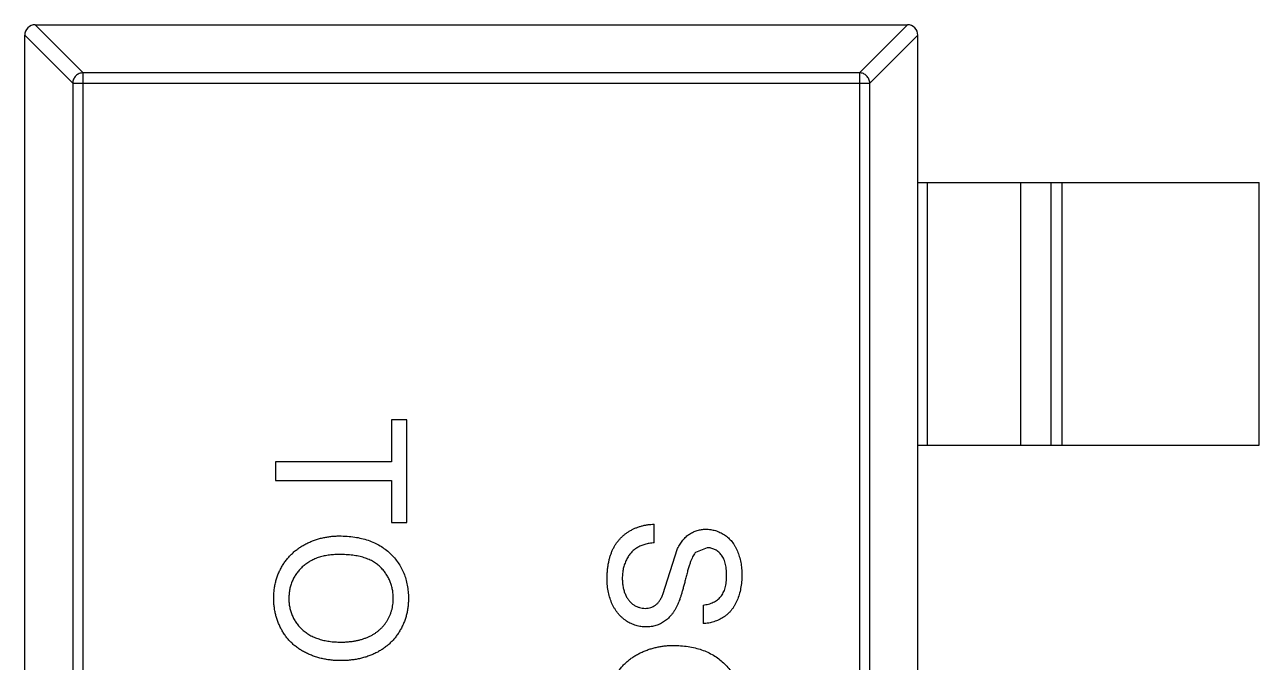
# Model space of a CAD drawing. Header units: inches. Extents: x -36 to 490, y -51 to 98.
# Drawn here: x 350.34 to 352.69, y 1.735 to 2.949 of the extents above; entities that cross this region are included whole.
import ezdxf

# ---------------------------------------------------------------- set-up
doc = ezdxf.new("R2010")
doc.units = ezdxf.units.IN
doc.header["$LTSCALE"] = 1.21
doc.header["$MEASUREMENT"] = 0
doc.layers.get('0').update_dxf_attribs({"linetype": 'CONTINUOUS'})

msp = doc.modelspace()

# ---------------------------------------------------------------- linework, layer by layer
at = {"color": 7, "linetype": 'Continuous'}
for p, q in [((350.3598, 2.9485), (350.4512, 2.8571)), ((350.3601, 2.9485), (352.0201, 2.9485)), ((351.9289, 2.8571), (352.0204, 2.9485)), ((350.4315, 2.8374), (350.3401, 2.9288)), ((350.3401, -0.0315), (350.3401, 2.9285)), ((352.0401, 2.9288), (351.9486, 2.8374)), ((352.0401, -0.0315), (352.0401, 2.9285)), ((350.4512, 0.04), (350.4512, 2.8571)), ((351.9289, 2.8571), (350.4512, 2.8571)), ((351.9289, 2.8571), (351.9289, 0.04)), ((350.4315, 2.8374), (350.4315, 0.0597)), ((350.4315, 2.8374), (351.9486, 2.8374)), ((351.9486, 0.0597), (351.9486, 2.8374)), ((352.0401, 2.6485), (352.6901, 2.6485)), ((352.0578, 2.6485), (352.0578, 2.1485)), ((352.2361, 2.1485), (352.2361, 2.6485)), ((352.2941, 2.1485), (352.2941, 2.6485)), ((352.3139, 2.6485), (352.3139, 2.1485)), ((352.6901, 2.1485), (352.6901, 2.6485)), ((351.0384, 2.1969), (351.0384, 2.1168)), ((351.0673, 2.1969), (351.0384, 2.1969)), ((351.0673, 2.0014), (351.0673, 2.1969)), ((352.0401, 2.1485), (352.6901, 2.1485)), ((350.8173, 2.1168), (350.8173, 2.0815)), ((351.0384, 2.1168), (350.8173, 2.1168)), ((350.8173, 2.0815), (351.0384, 2.0815)), ((351.0384, 2.0815), (351.0384, 2.0014)), ((351.0384, 2.0014), (351.0673, 2.0014)), ((351.5384, 1.9629), (351.5384, 1.9982)), ((351.5549, 1.8646), (351.5826, 1.9517)), ((351.6389, 1.9533), (351.6168, 1.9444)), ((351.6314, 1.8443), (351.6314, 1.8091))]:
    msp.add_line(p, q, dxfattribs=at)
for centre, start, end in [((350.3601, 2.9285), 90, 180), ((352.0201, 2.9285), 0, 90)]:
    msp.add_arc(centre, 0.02, start, end, dxfattribs=at)
for points, knots in [([(350.4512, 2.8571), (350.4486, 2.857), (350.4435, 2.8559), (350.4371, 2.8515), (350.4327, 2.845), (350.4316, 2.8399), (350.4315, 2.8374)], [0, 0, 0, 0, 0.249032, 0.5, 0.750968, 1, 1, 1, 1]), ([(351.9486, 2.8374), (351.9486, 2.8399), (351.9474, 2.845), (351.943, 2.8515), (351.9366, 2.8559), (351.9315, 2.857), (351.9289, 2.8571)], [0, 0, 0, 0, 0.249032, 0.5, 0.750968, 1, 1, 1, 1]), ([(351.4487, 1.8935), (351.4487, 1.8962), (351.4487, 1.9015), (351.4493, 1.9094), (351.45, 1.9169), (351.4512, 1.924), (351.4527, 1.9309), (351.4545, 1.9373), (351.4566, 1.9435), (351.459, 1.9493), (351.4619, 1.9548), (351.465, 1.96), (351.4684, 1.9649), (351.4723, 1.9695), (351.4764, 1.9738), (351.4809, 1.9778), (351.4856, 1.9814), (351.4907, 1.9848), (351.4961, 1.9878), (351.5016, 1.9904), (351.5073, 1.9927), (351.5132, 1.9945), (351.5193, 1.9961), (351.5255, 1.9971), (351.5319, 1.9979), (351.5362, 1.9981), (351.5384, 1.9982)], [0, 0, 0, 0, 0.052493, 0.102825, 0.151397, 0.198033, 0.242876, 0.285999, 0.327849, 0.368395, 0.407852, 0.446838, 0.485166, 0.523341, 0.561602, 0.59992, 0.638496, 0.677791, 0.71729, 0.756605, 0.796068, 0.835886, 0.875714, 0.916263, 0.95776, 1, 1, 1, 1]), ([(350.8141, 1.8572), (350.8141, 1.86), (350.8142, 1.8657), (350.815, 1.8741), (350.8163, 1.8823), (350.8182, 1.8903), (350.8206, 1.898), (350.8235, 1.9055), (350.8269, 1.9128), (350.8309, 1.9198), (350.8353, 1.9265), (350.8401, 1.9327), (350.8453, 1.9386), (350.8509, 1.944), (350.8569, 1.9491), (350.8632, 1.9537), (350.87, 1.9579), (350.8771, 1.9616), (350.8844, 1.965), (350.8919, 1.9678), (350.8995, 1.9703), (350.9072, 1.9723), (350.915, 1.9738), (350.9229, 1.9749), (350.9309, 1.9757), (350.9363, 1.9757), (350.939, 1.9758)], [0, 0, 0, 0, 0.044697, 0.088534, 0.131409, 0.173814, 0.215715, 0.257247, 0.298848, 0.340604, 0.382029, 0.42297, 0.463632, 0.504048, 0.544591, 0.584964, 0.626265, 0.667979, 0.709943, 0.751382, 0.792619, 0.833948, 0.875008, 0.916446, 0.957907, 1, 1, 1, 1]), ([(350.939, 1.9758), (350.944, 1.9757), (350.9537, 1.9755), (350.968, 1.9739), (350.9813, 1.9713), (350.9939, 1.9677), (351.0056, 1.963), (351.0165, 1.9574), (351.0265, 1.9505), (351.0357, 1.9428), (351.0438, 1.9342), (351.051, 1.925), (351.057, 1.9151), (351.062, 1.9047), (351.0658, 1.8936), (351.0685, 1.8819), (351.0702, 1.8697), (351.0704, 1.8613), (351.0705, 1.857)], [0, 0, 0, 0, 0.075226, 0.146575, 0.2145, 0.27953, 0.342403, 0.403496, 0.463762, 0.523864, 0.583252, 0.641302, 0.698898, 0.756295, 0.814628, 0.874325, 0.935783, 1, 1, 1, 1]), ([(351.5826, 1.9517), (351.5842, 1.9546), (351.5873, 1.9603), (351.5927, 1.9679), (351.5988, 1.9744), (351.6055, 1.9796), (351.6127, 1.9837), (351.6203, 1.9864), (351.6283, 1.9883), (351.6338, 1.9885), (351.6366, 1.9886)], [0, 0, 0, 0, 0.144805, 0.279512, 0.406394, 0.527502, 0.645393, 0.761885, 0.878942, 1, 1, 1, 1]), ([(351.6366, 1.9886), (351.6397, 1.9885), (351.6459, 1.9882), (351.6549, 1.9861), (351.6636, 1.9828), (351.6706, 1.979), (351.6758, 1.9752), (351.6795, 1.9722), (351.683, 1.9687), (351.6863, 1.965), (351.6892, 1.9609), (351.692, 1.9566), (351.6944, 1.9519), (351.6975, 1.9454), (351.7005, 1.9365), (351.7032, 1.9255), (351.7048, 1.9138), (351.705, 1.9058), (351.7051, 1.9018)], [0, 0, 0, 0, 0.074995, 0.149165, 0.223664, 0.300412, 0.33957, 0.378921, 0.418096, 0.45823, 0.498427, 0.539708, 0.582216, 0.625824, 0.715481, 0.807384, 0.901634, 1, 1, 1, 1]), ([(351.5384, 1.9629), (351.5353, 1.9625), (351.5292, 1.9618), (351.5206, 1.9597), (351.5128, 1.957), (351.5058, 1.9537), (351.4997, 1.9493), (351.4942, 1.944), (351.4894, 1.9376), (351.4851, 1.9303), (351.4818, 1.9222), (351.4793, 1.9136), (351.4778, 1.9045), (351.4776, 1.8982), (351.4775, 1.895)], [0, 0, 0, 0, 0.093796, 0.180188, 0.260363, 0.334847, 0.407093, 0.481448, 0.559271, 0.64227, 0.728586, 0.815978, 0.906035, 1, 1, 1, 1]), ([(351.6762, 1.9004), (351.6762, 1.9026), (351.6762, 1.9069), (351.6756, 1.9131), (351.6748, 1.9189), (351.6736, 1.9242), (351.672, 1.929), (351.6702, 1.9334), (351.6679, 1.9373), (351.6654, 1.9407), (351.6626, 1.9437), (351.6596, 1.9462), (351.6565, 1.9485), (351.6533, 1.9502), (351.6499, 1.9516), (351.6463, 1.9526), (351.6427, 1.9532), (351.6402, 1.9533), (351.6389, 1.9533)], [0, 0, 0, 0, 0.091511, 0.177143, 0.257108, 0.331198, 0.400592, 0.465625, 0.526973, 0.585443, 0.641399, 0.695044, 0.746782, 0.796959, 0.847545, 0.897439, 0.947649, 1, 1, 1, 1]), ([(350.9386, 1.9405), (350.935, 1.9404), (350.9279, 1.9403), (350.9177, 1.9391), (350.908, 1.9373), (350.8988, 1.9348), (350.8904, 1.9314), (350.8824, 1.9273), (350.8751, 1.9225), (350.8684, 1.9169), (350.8624, 1.9108), (350.8572, 1.9043), (350.8528, 1.8974), (350.8492, 1.8901), (350.8464, 1.8824), (350.8444, 1.8744), (350.8431, 1.866), (350.843, 1.8602), (350.8429, 1.8573)], [0, 0, 0, 0, 0.075964, 0.148125, 0.217201, 0.2833, 0.347202, 0.4093, 0.470426, 0.531588, 0.591739, 0.650258, 0.707303, 0.764208, 0.821148, 0.879119, 0.938423, 1, 1, 1, 1]), ([(351.0416, 1.8568), (351.0416, 1.8596), (351.0415, 1.8652), (351.0402, 1.8733), (351.0384, 1.8812), (351.0359, 1.8888), (351.0325, 1.896), (351.0283, 1.9029), (351.0235, 1.9096), (351.0179, 1.916), (351.0115, 1.9219), (351.004, 1.9269), (350.9955, 1.9311), (350.986, 1.9346), (350.9755, 1.9373), (350.9641, 1.9391), (350.9517, 1.9403), (350.943, 1.9404), (350.9386, 1.9405)], [0, 0, 0, 0, 0.055943, 0.110382, 0.164048, 0.216759, 0.269601, 0.323009, 0.377581, 0.433449, 0.490922, 0.550625, 0.613117, 0.679861, 0.751358, 0.828261, 0.910795, 1, 1, 1, 1]), ([(351.6168, 1.9444), (351.6161, 1.9435), (351.6145, 1.9416), (351.6123, 1.938), (351.6101, 1.9336), (351.6079, 1.9282), (351.6058, 1.9221), (351.6035, 1.915), (351.6013, 1.907), (351.5991, 1.8984), (351.5969, 1.8897), (351.5948, 1.8815), (351.5927, 1.8739), (351.5907, 1.867), (351.5888, 1.8608), (351.5869, 1.8553), (351.5851, 1.8504), (351.5839, 1.8474), (351.5833, 1.846)], [0, 0, 0, 0, 0.032743, 0.07241, 0.119611, 0.174673, 0.237345, 0.308352, 0.38763, 0.474784, 0.563332, 0.645136, 0.720203, 0.789134, 0.851497, 0.907331, 0.956969, 1, 1, 1, 1]), ([(351.5228, 1.8027), (351.5196, 1.8028), (351.5131, 1.8031), (351.5035, 1.8053), (351.4943, 1.8088), (351.4869, 1.8129), (351.4813, 1.8168), (351.4773, 1.8201), (351.4735, 1.8237), (351.47, 1.8276), (351.4667, 1.8317), (351.4637, 1.8363), (351.4609, 1.841), (351.4575, 1.8479), (351.4539, 1.857), (351.4509, 1.8686), (351.449, 1.8808), (351.4488, 1.8892), (351.4487, 1.8935)], [0, 0, 0, 0, 0.074816, 0.148535, 0.223872, 0.301297, 0.340894, 0.38034, 0.420127, 0.45995, 0.500831, 0.541907, 0.584439, 0.62808, 0.717267, 0.80786, 0.901925, 1, 1, 1, 1]), ([(351.4775, 1.895), (351.4776, 1.8922), (351.4777, 1.8867), (351.4789, 1.8787), (351.4806, 1.8712), (351.4833, 1.8643), (351.4865, 1.8581), (351.4903, 1.8526), (351.4947, 1.848), (351.4996, 1.8444), (351.5048, 1.8415), (351.5102, 1.8394), (351.5156, 1.8382), (351.5193, 1.838), (351.5211, 1.8379)], [0, 0, 0, 0, 0.105584, 0.205868, 0.300947, 0.393002, 0.480949, 0.562874, 0.641461, 0.717742, 0.791772, 0.862716, 0.931777, 1, 1, 1, 1]), ([(351.7051, 1.9018), (351.705, 1.8973), (351.7048, 1.8887), (351.7031, 1.8761), (351.7003, 1.8644), (351.6971, 1.8552), (351.6939, 1.8484), (351.6914, 1.8435), (351.6885, 1.8391), (351.6854, 1.8349), (351.682, 1.831), (351.6783, 1.8274), (351.6744, 1.8241), (351.6689, 1.8202), (351.6615, 1.816), (351.652, 1.8123), (351.6419, 1.8098), (351.6349, 1.8093), (351.6314, 1.8091)], [0, 0, 0, 0, 0.100475, 0.195644, 0.286083, 0.372983, 0.415026, 0.456052, 0.495939, 0.535566, 0.574087, 0.612519, 0.651081, 0.689513, 0.766237, 0.84235, 0.919974, 1, 1, 1, 1]), ([(351.6314, 1.8443), (351.6332, 1.8446), (351.6367, 1.845), (351.6417, 1.8461), (351.6464, 1.8476), (351.6508, 1.8494), (351.6549, 1.8516), (351.6586, 1.8541), (351.6619, 1.857), (351.665, 1.8602), (351.6676, 1.8639), (351.6699, 1.8679), (351.6719, 1.8723), (351.6735, 1.8772), (351.6747, 1.8824), (351.6756, 1.888), (351.6761, 1.8941), (351.6762, 1.8982), (351.6762, 1.9004)], [0, 0, 0, 0, 0.067155, 0.131403, 0.192732, 0.251253, 0.307704, 0.362699, 0.417778, 0.472304, 0.527873, 0.58523, 0.645057, 0.707952, 0.774434, 0.84494, 0.920404, 1, 1, 1, 1]), ([(350.9419, 1.7386), (350.9388, 1.7386), (350.9326, 1.7387), (350.9236, 1.7394), (350.9148, 1.7406), (350.9062, 1.7423), (350.8979, 1.7444), (350.8898, 1.747), (350.882, 1.7502), (350.8744, 1.7537), (350.8672, 1.7577), (350.8604, 1.7621), (350.8541, 1.7669), (350.8482, 1.7721), (350.8428, 1.7777), (350.8378, 1.7837), (350.8333, 1.7901), (350.8293, 1.7969), (350.8257, 1.804), (350.8226, 1.8111), (350.8199, 1.8185), (350.8178, 1.8259), (350.8161, 1.8336), (350.8149, 1.8413), (350.8142, 1.8492), (350.8141, 1.8545), (350.8141, 1.8572)], [0, 0, 0, 0, 0.04756, 0.093962, 0.139112, 0.183626, 0.227457, 0.270703, 0.313611, 0.35626, 0.398366, 0.439557, 0.480045, 0.519888, 0.559658, 0.599421, 0.639208, 0.679668, 0.72002, 0.759859, 0.79956, 0.839199, 0.878956, 0.918794, 0.959083, 1, 1, 1, 1]), ([(350.8429, 1.8573), (350.843, 1.8543), (350.8431, 1.8485), (350.8443, 1.84), (350.8464, 1.8318), (350.8492, 1.8241), (350.8529, 1.8168), (350.8573, 1.8098), (350.8627, 1.8033), (350.8687, 1.7972), (350.8755, 1.7917), (350.883, 1.7868), (350.8912, 1.7829), (350.9001, 1.7795), (350.9097, 1.777), (350.9199, 1.7751), (350.9308, 1.774), (350.9383, 1.7739), (350.9421, 1.7738)], [0, 0, 0, 0, 0.061055, 0.119545, 0.176806, 0.232956, 0.288583, 0.344667, 0.401662, 0.46054, 0.520477, 0.581213, 0.643431, 0.707961, 0.775371, 0.846414, 0.921152, 1, 1, 1, 1]), ([(351.0705, 1.857), (351.0704, 1.8542), (351.0703, 1.8486), (351.0696, 1.8403), (351.0683, 1.8322), (351.0665, 1.8244), (351.0641, 1.8167), (351.0614, 1.8093), (351.058, 1.8021), (351.0541, 1.7951), (351.0498, 1.7884), (351.0451, 1.7821), (351.04, 1.7762), (351.0345, 1.7707), (351.0285, 1.7657), (351.0222, 1.761), (351.0155, 1.7568), (351.0083, 1.753), (351.0009, 1.7496), (350.9932, 1.7466), (350.9852, 1.7442), (350.977, 1.7421), (350.9686, 1.7406), (350.9599, 1.7394), (350.951, 1.7387), (350.9449, 1.7386), (350.9419, 1.7386)], [0, 0, 0, 0, 0.043099, 0.085587, 0.126908, 0.167967, 0.20845, 0.249025, 0.289281, 0.33001, 0.370598, 0.410466, 0.450033, 0.489688, 0.529116, 0.569037, 0.609703, 0.650759, 0.692509, 0.734219, 0.776707, 0.819552, 0.863351, 0.907839, 0.953334, 1, 1, 1, 1]), ([(350.9421, 1.7738), (350.9446, 1.7738), (350.9494, 1.7739), (350.9566, 1.7744), (350.9635, 1.7752), (350.9702, 1.7762), (350.9766, 1.7777), (350.9829, 1.7794), (350.9888, 1.7815), (350.9945, 1.7838), (351, 1.7865), (351.0051, 1.7894), (351.0099, 1.7927), (351.0145, 1.7962), (351.0186, 1.8001), (351.0225, 1.8042), (351.0261, 1.8086), (351.0293, 1.8133), (351.0322, 1.8182), (351.0347, 1.8233), (351.0369, 1.8285), (351.0386, 1.8339), (351.0399, 1.8394), (351.041, 1.8451), (351.0415, 1.8509), (351.0416, 1.8548), (351.0416, 1.8568)], [0, 0, 0, 0, 0.050852, 0.099752, 0.147438, 0.194086, 0.239171, 0.28334, 0.326577, 0.368936, 0.410572, 0.451051, 0.490877, 0.530044, 0.568937, 0.607578, 0.64642, 0.685679, 0.724799, 0.763513, 0.802173, 0.84074, 0.879649, 0.919071, 0.959098, 1, 1, 1, 1]), ([(351.5211, 1.8379), (351.523, 1.838), (351.5265, 1.8382), (351.5316, 1.8393), (351.5363, 1.8413), (351.5408, 1.8439), (351.5449, 1.8476), (351.5486, 1.8523), (351.552, 1.858), (351.5539, 1.8623), (351.5549, 1.8646)], [0, 0, 0, 0, 0.117768, 0.230176, 0.339843, 0.450625, 0.566943, 0.696021, 0.839438, 1, 1, 1, 1]), ([(351.5833, 1.846), (351.5825, 1.8442), (351.5808, 1.8407), (351.5781, 1.8357), (351.5752, 1.8311), (351.5721, 1.8268), (351.5688, 1.8229), (351.5654, 1.8193), (351.5619, 1.8161), (351.5581, 1.8133), (351.5542, 1.8108), (351.5502, 1.8086), (351.546, 1.8068), (351.5416, 1.8052), (351.5371, 1.8041), (351.5325, 1.8033), (351.5277, 1.8027), (351.5245, 1.8027), (351.5228, 1.8027)], [0, 0, 0, 0, 0.074931, 0.147078, 0.216364, 0.282503, 0.346688, 0.408836, 0.469262, 0.528432, 0.587001, 0.644416, 0.702189, 0.759767, 0.81849, 0.877633, 0.93802, 1, 1, 1, 1]), ([(351.4487, 1.6488), (351.4487, 1.6517), (351.4488, 1.6574), (351.4496, 1.6658), (351.4509, 1.674), (351.4528, 1.682), (351.4552, 1.6897), (351.4581, 1.6972), (351.4615, 1.7045), (351.4655, 1.7115), (351.4699, 1.7181), (351.4747, 1.7244), (351.4799, 1.7303), (351.4855, 1.7357), (351.4915, 1.7408), (351.4979, 1.7453), (351.5046, 1.7495), (351.5117, 1.7533), (351.519, 1.7566), (351.5265, 1.7595), (351.5341, 1.7619), (351.5418, 1.7639), (351.5496, 1.7655), (351.5575, 1.7666), (351.5655, 1.7673), (351.5709, 1.7674), (351.5736, 1.7674)], [0, 0, 0, 0, 0.044697, 0.088534, 0.131409, 0.173814, 0.215715, 0.257247, 0.298848, 0.340604, 0.382029, 0.42297, 0.463632, 0.504048, 0.544591, 0.584964, 0.626265, 0.667979, 0.709943, 0.751382, 0.792619, 0.833948, 0.875008, 0.916446, 0.957907, 1, 1, 1, 1]), ([(351.5736, 1.7674), (351.5786, 1.7673), (351.5884, 1.7672), (351.6026, 1.7656), (351.616, 1.763), (351.6285, 1.7593), (351.6402, 1.7547), (351.6511, 1.749), (351.6611, 1.7422), (351.6703, 1.7345), (351.6784, 1.7258), (351.6856, 1.7166), (351.6916, 1.7068), (351.6966, 1.6963), (351.7004, 1.6853), (351.7031, 1.6736), (351.7048, 1.6613), (351.705, 1.653), (351.7051, 1.6487)], [0, 0, 0, 0, 0.075226, 0.146575, 0.2145, 0.27953, 0.342403, 0.403496, 0.463762, 0.523864, 0.583252, 0.641302, 0.698898, 0.756295, 0.814628, 0.874325, 0.935783, 1, 1, 1, 1])]:
    msp.add_open_spline(points, degree=3, knots=knots, dxfattribs=at)

doc.saveas('drawing.dxf')
